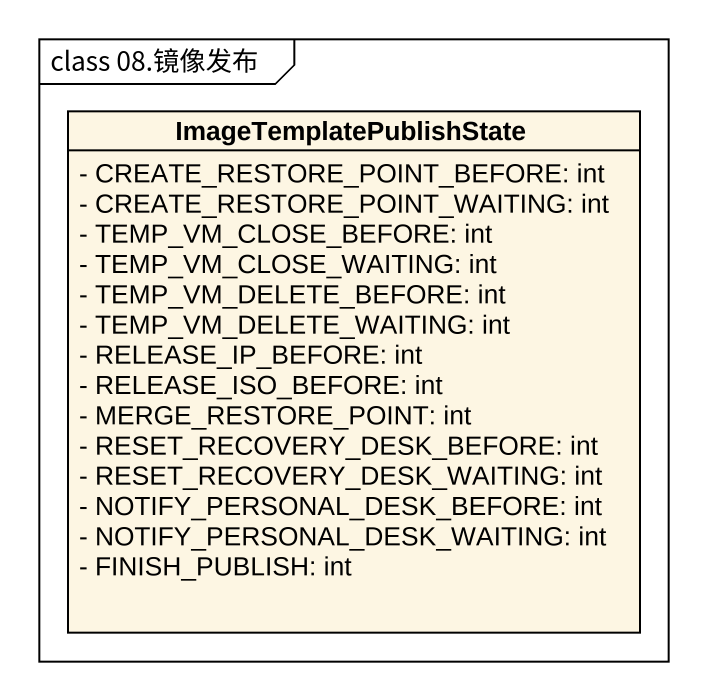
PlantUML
@startuml
mainframe class 08.镜像发布
hide circle
hide empty members
skinparam classAttributeIconSize 0
class ImageTemplatePublishState {
  - CREATE_RESTORE_POINT_BEFORE: int
  - CREATE_RESTORE_POINT_WAITING: int
  - TEMP_VM_CLOSE_BEFORE: int
  - TEMP_VM_CLOSE_WAITING: int
  - TEMP_VM_DELETE_BEFORE: int
  - TEMP_VM_DELETE_WAITING: int
  - RELEASE_IP_BEFORE: int
  - RELEASE_ISO_BEFORE: int
  - MERGE_RESTORE_POINT: int
  - RESET_RECOVERY_DESK_BEFORE: int
  - RESET_RECOVERY_DESK_WAITING: int
  - NOTIFY_PERSONAL_DESK_BEFORE: int
  - NOTIFY_PERSONAL_DESK_WAITING: int
  - FINISH_PUBLISH: int
}
@enduml
